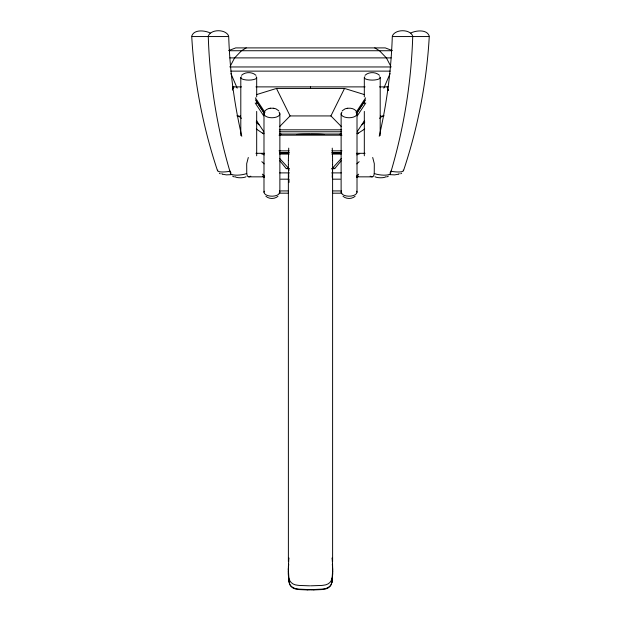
<?xml version="1.0" encoding="UTF-8"?>
<svg xmlns="http://www.w3.org/2000/svg" width="621" height="621" viewBox="0 0 621 621"><rect width="100%" height="100%" fill="white"/><g stroke="black" fill="none" stroke-linecap="round" stroke-linejoin="round"><path stroke-width="0.93" d="M263.987 192.2L263.987 113.814M288.377 571.778L288.377 571.103M310.5 86.886L310.5 88.485M332.623 572.073L332.623 571.398M341.123 192.2L341.131 113.814M364.317 155.801L364.317 111.415M364.317 103.691L364.317 100.796M364.317 96.938L364.317 77.641M380.199 135.541L380.199 77.641M288.377 571.483L288.377 570.808M332.623 572.368L332.623 571.693M288.361 160.428L288.361 164.464M332.6 164.464L332.592 160.428M288.361 160.319L288.726 148.124M309.693 585.828L299.617 585.463A39.41 38.704 0 0 1 297.638 585.238C293.679 585.013 289.596 582.645 289.107 578.384A21.735 21.347 0 0 1 288.788 576.505L288.385 569.868M332.592 164.573L332.553 168.586M332.623 571.988L332.615 573.307M288.416 571.173L288.392 569.589M288.385 566.826L288.408 570.893M332.615 572.283L332.608 573.594M288.385 566.763L288.788 559.459A21.758 21.362 0 0 1 289.013 558.046M288.392 569.962L288.392 569.302M332.608 573.882L332.608 573.214M288.392 569.674L288.4 569.015M332.553 168.664L332.452 172.545M332.6 574.169L332.608 573.501M288.4 569.387L288.408 568.727M332.592 574.456L332.6 573.788M288.408 569.1L288.408 568.44M332.592 574.743L332.592 574.076M332.577 571.46L332.615 566.826M288.408 568.813L288.416 568.153M332.592 574.355L332.577 575.341M288.416 568.525L288.633 564.178M288.423 568.238L288.656 564.295M332.569 571.623L332.219 576.459A21.735 21.339 0 0 1 331.893 578.392M332.569 575.481L332.219 580.41A21.735 21.735 0 0 1 331.893 582.374M332.569 575.093L332.219 580.014A21.735 21.696 0 0 1 331.893 581.978M332.429 173.011L332.196 177.311M412.717 36.554C411.288 82.826 403.766 128.881 390.531 173.228M191.726 36.065C194.055 29.164 204.845 30.382 210.216 32.991M208.283 36.065C210.899 28.9 225.912 29.001 228.675 36.065M379.214 136.294C386.821 103.583 391.183 70.126 392.293 36.554L429.258 36.554C426.72 82.158 417.949 127.383 403.495 170.697M331.893 582.374C331.428 586.612 327.43 589.119 323.456 589.337A39.41 39.41 0 0 1 321.383 589.585L313.892 589.927M331.893 581.978C331.428 586.247 327.36 588.724 323.362 588.941A39.41 39.34 0 0 1 321.383 589.166L313.892 589.515M331.893 578.392C331.412 582.599 327.391 585.013 323.456 585.223A39.41 38.696 0 0 1 321.383 585.463L310.5 585.828M392.325 36.065C395.088 29.001 410.101 28.9 412.717 36.065M233.123 88.43L233.884 86.886M383.825 88.174L390.089 73.557M279.706 126.505L290.085 115.933L330.915 115.933L344.531 88.446L364.496 94.617M230.166 66.4L234.544 57.986L241.507 50.736L246.242 47.902M248.307 157.478L246.692 163.688L246.754 173.492A7.84 2.826 -81.6 0 0 248.066 176.674A11.24 4.083 -81.3 0 0 248.92 176.83M221.868 173.562L222.015 174.004M356.144 112.238L365.637 97.854M356.664 113.193L364.069 101.968L363.611 102.426M356.671 113.395L365.637 99.81M357.292 115.855L365.8 102.97M357.292 131.52L364.387 120.792M331.692 168.656L334.719 168.656L341.177 160.777M332.546 169.292L333.275 168.4M332.887 167.709L341.457 158.332M241.53 75.304C245.202 71.741 252.289 71.733 255.953 75.304M365.047 75.304C368.711 71.733 375.798 71.741 379.47 75.304M342.241 110.786L345.113 108.799L347.682 108.256M264.864 111.019C267.115 108.209 271.183 107.79 274.505 108.465M362.035 124.821L364.814 122.05M356.842 163.89L359.171 161.662M277.998 196.252C274.746 199.194 269.11 199.194 265.866 196.252M355.134 196.252C351.89 199.194 346.254 199.194 343.002 196.252M356.943 177.272L358.364 176.015M399.016 173.981L399.132 173.562M356.803 154.893L359.458 153.666A9.82 3.004 -89.6 0 1 359.714 153.791M379.571 118.308L382.35 116.073M401.671 173.205L400.7 173.802M357.238 133.864L364.706 128.989M279.574 152.587L289.355 152.471M279.823 160.777L286.281 168.656L287.88 168.206L289.083 168.943M388.397 176.131L386.736 176.985M250.83 176.185L248.92 176.845L264.639 176.845M410.784 32.991C416.155 30.382 426.945 29.164 429.274 36.065M339.431 134.4L341.131 133.523M398.666 174.183L394.645 174.874L389.646 174.625M228.776 50.557L235.732 47.902L385.268 47.902L392.224 50.557M383.499 116.011L380.983 116.399L383.615 116.399M256.504 94.617L276.469 88.446L344.531 88.446M270.616 108.24L269.204 108.458M346.495 108.465C349.817 107.79 353.885 108.209 356.136 111.019M231.354 174.625L226.355 174.874L222.334 174.183M296.985 134.439L297.614 134.392A20.99 5.325 0 0 1 300.261 134.229L300.812 134.206A39.876 10.107 0 0 1 303.661 134.12L310.073 134.058M391.106 57.893L229.894 57.893M313.846 589.515L310.5 589.539M313.846 589.927L310.5 589.95M229.258 50.736L391.742 50.736M229.871 66.959L391.129 66.959M230.833 71.128L390.167 71.128M232.821 86.886L241.546 86.886M255.914 86.886L365.086 86.886M379.454 86.886L388.179 86.886M237.385 116.399L240.016 116.399A2.593 0.916 -89.1 0 0 240.544 115.692M279.341 129.812L341.659 129.812M279.341 131.768L341.659 131.768M256.294 128.989L262.442 133.15L264.065 133.15M356.935 133.15L358.558 133.15M280.04 134.035L340.96 134.035M279.023 135.176L341.977 135.176M279.023 150.849L289.231 150.849M331.769 150.849L341.977 150.849M331.645 152.471L341.263 152.471M255.945 153.309L264.639 153.309M280.087 153.309L288.773 153.309M332.227 153.309L340.913 153.309M356.361 153.309L365.055 153.309M279.76 154.062L289.215 154.062M331.785 154.062L341.24 154.062M286.281 168.656L289.308 168.656M279.737 172.894L289.355 172.894M331.645 172.894L341.263 172.894M356.361 176.845L372.111 176.845L370.17 176.185M280.723 179.174L289.231 179.174M332.623 179.174L340.277 179.174M280.723 190.934L288.377 190.934M332.623 190.934L340.277 190.934M279.054 193.178L288.579 193.178M332.421 193.178L341.946 193.178M310.88 134.058L317.3 134.12A39.876 10.107 0 0 1 320.149 134.206L320.7 134.229A20.99 5.325 0 0 1 323.339 134.384L323.968 134.446M309.693 589.531L307.255 589.515M309.693 589.95L307.255 589.927M240.016 116.399L237.501 116.011A29.008 11.162 -89.9 0 1 236.927 115.793M307.209 589.515L299.617 589.174A39.41 39.34 0 0 1 297.638 588.941C293.671 588.716 289.611 586.294 289.122 582.04A21.735 21.696 0 0 1 288.788 580.061L288.711 579.377M307.209 589.927L299.617 589.585A39.41 39.41 0 0 1 297.638 589.352C293.64 589.135 289.572 586.651 289.107 582.374A21.735 21.735 0 0 1 288.788 580.464L288.68 579.121M273.318 108.256L275.887 108.799L278.759 110.786M234.264 176.985L232.603 176.131M279.931 134.943L280.405 135.176M279.869 133.523L281.569 134.4M262.442 133.15L263.762 133.864M220.3 173.802L219.329 173.205M374.758 47.902L379.493 50.736L386.456 57.986L390.834 66.4M238.65 116.073L241.429 118.308M264.197 154.893L261.542 153.666A9.82 3.004 89.6 0 0 261.286 153.791M262.636 176.015L264.057 177.272M261.829 161.662L264.158 163.89M279.543 158.332L288.113 167.709M257.389 102.426L256.931 101.968L264.336 113.193M256.186 122.05L258.965 124.821M330.915 115.933L341.294 126.505M287.725 168.4L289.184 170.208M255.363 97.854L264.856 112.238M255.363 99.81L264.329 113.395M255.2 102.97L263.708 115.855M256.613 120.792L263.708 131.52M387.116 86.886L387.877 88.43M372.693 157.478L374.308 163.688L374.246 173.492A7.84 2.826 81.6 0 1 372.934 176.674A11.24 4.083 81.3 0 1 372.08 176.83M276.469 88.446L290.085 115.933M230.911 73.557L237.175 88.174M217.505 170.697C203.051 127.383 194.28 82.158 191.742 36.554L228.707 36.554C229.817 70.126 234.179 103.583 241.786 136.294M230.469 173.228C217.234 128.881 209.712 82.826 208.283 36.554M289.075 182.38L288.951 179.927M288.656 578.865L288.68 579.517M288.633 578.617L288.656 579.261M332.367 564.186L332.414 565.063M288.61 578.361L288.633 579.005M332.39 564.442L332.483 566.158M288.586 578.104L288.61 578.756M288.517 577.01L288.586 578.5M288.765 177.311L288.361 164.573M332.429 564.947L332.468 565.886M288.571 578.244L288.532 577.282M332.235 148.124L332.429 151.881M332.483 565.785L332.499 566.43M288.501 576.738L288.517 577.406M332.499 566.057L332.514 566.701M288.486 576.474L288.501 577.134M332.514 566.329L332.53 566.973M288.47 576.203L288.486 576.862M332.53 566.6L332.538 567.245M288.462 575.931L288.47 576.591M332.538 566.872L332.546 567.516M288.454 575.659L288.462 576.319M332.445 152.215L332.546 156.065M332.546 567.144L332.584 568.533M288.416 574.642L288.454 576.047M332.569 564.373L332.219 559.513A21.758 21.37 0 0 0 331.987 558.046M332.561 567.408L332.577 568.246M288.439 575.776L288.423 574.93M332.569 564.419L332.615 566.763M332.584 568.153L332.592 568.82M288.416 575.03L288.408 574.068M332.592 568.44L332.592 569.108M288.408 574.743L288.4 573.781M332.592 568.727L332.6 569.395M332.553 156.383L332.592 160.319M332.6 569.015L332.608 569.682M288.392 573.493L288.4 574.169M332.608 569.302L332.608 569.969M288.392 573.214L288.392 573.882M332.608 569.589L332.615 570.901M288.392 573.594L288.385 572.283M332.615 569.876L332.623 571.196M288.385 573.307L288.377 571.988M332.623 570.808L332.623 571.491M288.377 571.693L288.377 572.368M332.623 571.103L332.623 571.778M288.377 571.398L288.377 572.073M357.013 113.814L357.013 192.2M332.6 169.75L332.615 561.625M288.361 173.476L288.385 561.617M279.869 113.814L279.877 192.2M256.683 77.641L256.683 96.938M256.683 100.796L256.683 103.691M256.683 111.415L256.683 155.801M240.801 77.641L240.801 135.541M356.524 176.201A217.257 59.313 -80.5 0 1 358.674 174.198M331.987 169.052A5.853 3.315 78.8 0 1 334.696 168.33M262.326 174.152A217.241 59.321 80.5 0 1 264.476 176.154M403.169 170.123A10.231 2.305 8 0 1 390.562 171.179M385.928 176.651A5.721 1.506 1.1 0 1 380.797 177.769A5.721 1.506 1.1 0 1 374.96 176.698M390.128 172.351A10.27 2.996 7.9 0 1 386.006 175.106A10.27 2.996 7.9 0 1 374.222 173.538M230.438 171.179A10.231 2.305 -8 0 1 217.831 170.123M246.778 173.538A10.27 2.996 -7.9 0 1 234.994 175.106A10.27 2.996 -7.9 0 1 230.872 172.351M246.04 176.698A5.721 1.506 -1.1 0 1 240.203 177.769A5.721 1.506 -1.1 0 1 235.072 176.651M232.355 89.377A9.851 4.192 88 0 1 232.922 87.903M232.417 90.115A15.23 5.946 89.7 0 1 232.51 89.68M380.983 116.492A2.593 1.079 -89.1 0 1 380.386 115.886M388.366 89.781A15.23 5.861 -90 0 1 388.467 90.262M387.644 89.051A9.851 3.384 88.1 0 1 388.016 90.402M384.073 115.747A29.008 11.155 -89.9 0 1 383.499 115.972M356.12 112.005A7.941 3.943 0 0 1 349.072 117.757A7.941 3.943 0 0 1 342.016 112.005M356.78 191.206A7.941 4.037 0 0 1 348.676 196.197A7.941 4.037 0 0 1 341.581 190.826M278.984 112.005A7.941 3.943 0 0 1 271.928 117.757A7.941 3.943 0 0 1 264.88 112.005M279.419 190.826A7.941 4.037 0 0 1 272.324 196.197A7.941 4.037 0 0 1 264.22 191.206M379.641 76.732A7.941 2.461 0 0 1 372.258 80.101A7.941 2.461 0 0 1 364.876 76.732M256.124 76.732A7.941 2.461 0 0 1 248.742 80.101A7.941 2.461 0 0 1 241.359 76.732"/></g></svg>
